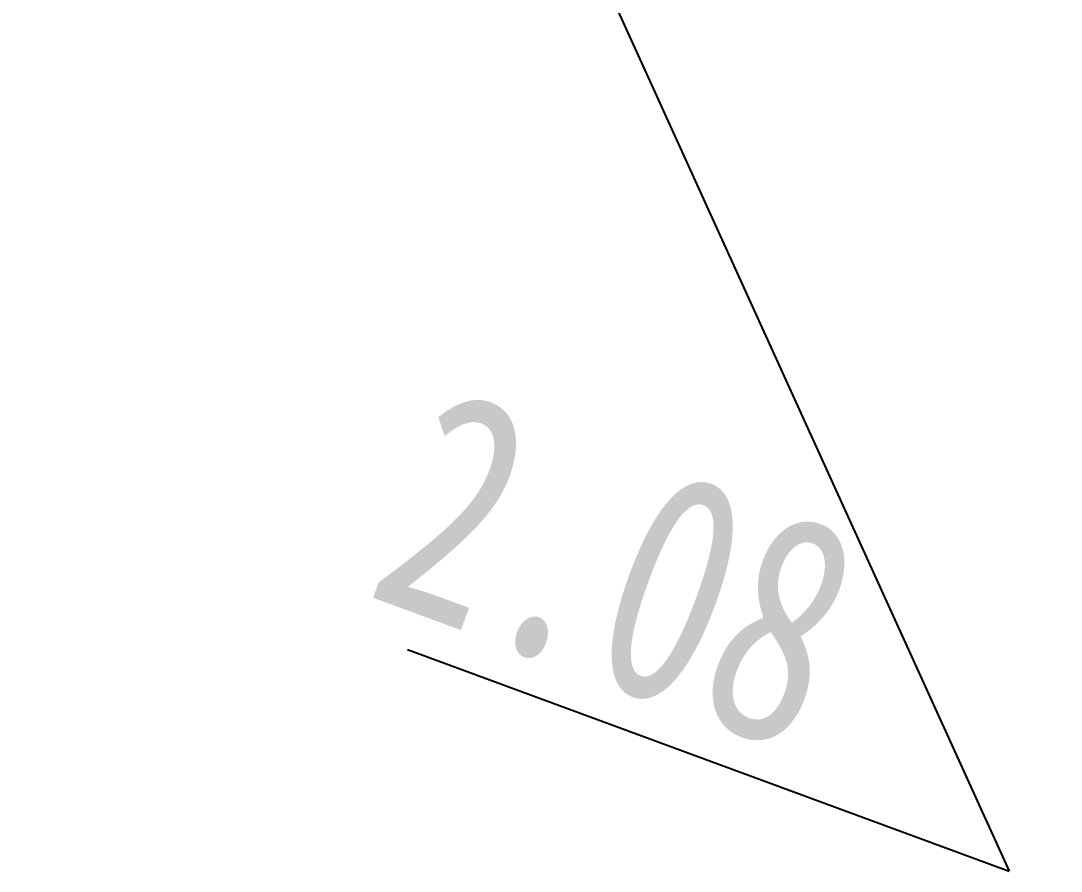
# Model space of a CAD drawing. Extents: x -111898 to 889894, y -2 to 1194865.
# Drawn here: x 571520 to 575683, y 763071 to 766473 of the extents above; entities that cross this region are included whole.
import ezdxf

# ---------------------------------------------------------------- set-up
doc = ezdxf.new("R2010")
doc.units = 0
doc.header["$LTSCALE"] = 10
doc.header["$MEASUREMENT"] = 0
doc.layers.add('0-WALL', color=252, linetype='Continuous')
doc.layers.add('雨水标高', color=4, linetype='Continuous')
doc.styles.add('-宋体', font='', dxfattribs={"width": 0.75})
doc.styles.get('-宋体').set_extended_font_data('SimSun')

msp = doc.modelspace()

# ---------------------------------------------------------------- hatches: boundary and pattern name
at = {"layer": '0-WALL'}
h = msp.add_hatch(dxfattribs=at)
h.set_pattern_fill('草坪或沼泽', color=8, scale=400, angle=-0.20026)
h.set_pattern_definition([(359.79974, (-824318.4, 704905.5), (1605.5824, 1594.398), [240, -48, 64, -48, 240, -960]), (359.79974, (-824398.3, 704953.8), (1605.5824, 1594.398), [160, -120, 240, -120, 160, -800]), (359.79974, (-823836, 705591.9), (1605.5824, 1594.398), [200, -80, 200, -1120]), (359.79974, (-824634.9, 705914.7), (1605.5824, 1594.398), [80, -160, 80, -1280]), (89.79974, (-824474.9, 705914.1), (-1594.398, 1605.5824), [144, -1456]), (89.79974, (-823998.3, 704952.4), (-1594.398, 1605.5824), [160, -1440]), (89.79974, (-823596, 705591), (-1594.398, 1605.5824), [160, -1440]), (44.79974, (-823790.3, 704935.7), (5.5922, 1599.9902), [160, -2102.7417]), (134.79974, (-824206.3, 704937.2), (-1599.9902, 5.5922), [160, -2102.7417]), (63.23469, (-823838.3, 704943.9), (5.5922, 1599.99023), [160, -3417.7088]), (75.7635, (-823918.27, 704952.15), (5.59221, 1599.99023), [160, -6436.969]), (75.7635, (-823516.03, 705590.75), (5.59221, 1599.99023), [128, -6468.969]), (75.7635, (-824442.9, 705914), (5.59221, 1599.99023), [112, -6484.969]), (103.835987, (-824078.27, 704952.7), (5.59221, 1599.99023), [160, -6436.969]), (103.835987, (-823676.03, 705591.3), (5.59221, 1599.99023), [128, -6468.969]), (103.835987, (-824506.9, 705914.2), (5.59221, 1599.99023), [112, -6484.969]), (116.364795, (-824158.3, 704945), (5.5922, 1599.99023), [160, -3417.7069])])
edge = h.paths.add_edge_path()
edge.add_arc((570438.95, 769548.63), 3002.94, 251.65703, 339.78797)
edge.add_line((573256.98, 768511.12), (575176.3, 773764.44))
edge.add_line((575176.3, 773764.44), (535351.25, 788315.22))
edge.add_line((535351.25, 788315.22), (533712.99, 783831.36))
edge.add_arc((539372.05, 781860.93), 5992.29, 160.802302, 252.642025)
edge.add_line((537584.3, 776141.53), (569493.91, 766698.26))
edge = h.paths.add_edge_path()
edge.add_line((610267.76, 754631.72), (621806.61, 751983.61))
edge.add_arc((622572.51, 754894.31), 3009.78, 255.25775, 337.18747)
edge.add_line((625346.86, 753727.37), (625897, 755233.12))
edge.add_line((625897, 755233.12), (586072.93, 769786.57))
edge.add_line((586072.93, 769786.57), (584531.96, 765568.9))
edge.add_arc((587353.85, 764542.48), 3002.77, 160.01194, 251.54823)
edge.add_line((586403.46, 761694.08), (610267.76, 754631.72))

# ---------------------------------------------------------------- linework, layer by layer
at = {"layer": '雨水标高'}
for p in [(572511.48, 769585.42), (573067.04, 763957.54)]:
    msp.add_line(p, (575475.44, 763071.41), dxfattribs=at)

# ---------------------------------------------------------------- texts
at = {"layer": '雨水标高', "style": '-宋体', "width": 0.75}
msp.add_text('2.08', height=906.329, rotation=339.79974, dxfattribs=at).set_placement((572888.7, 764180.18))

doc.saveas('drawing.dxf')
